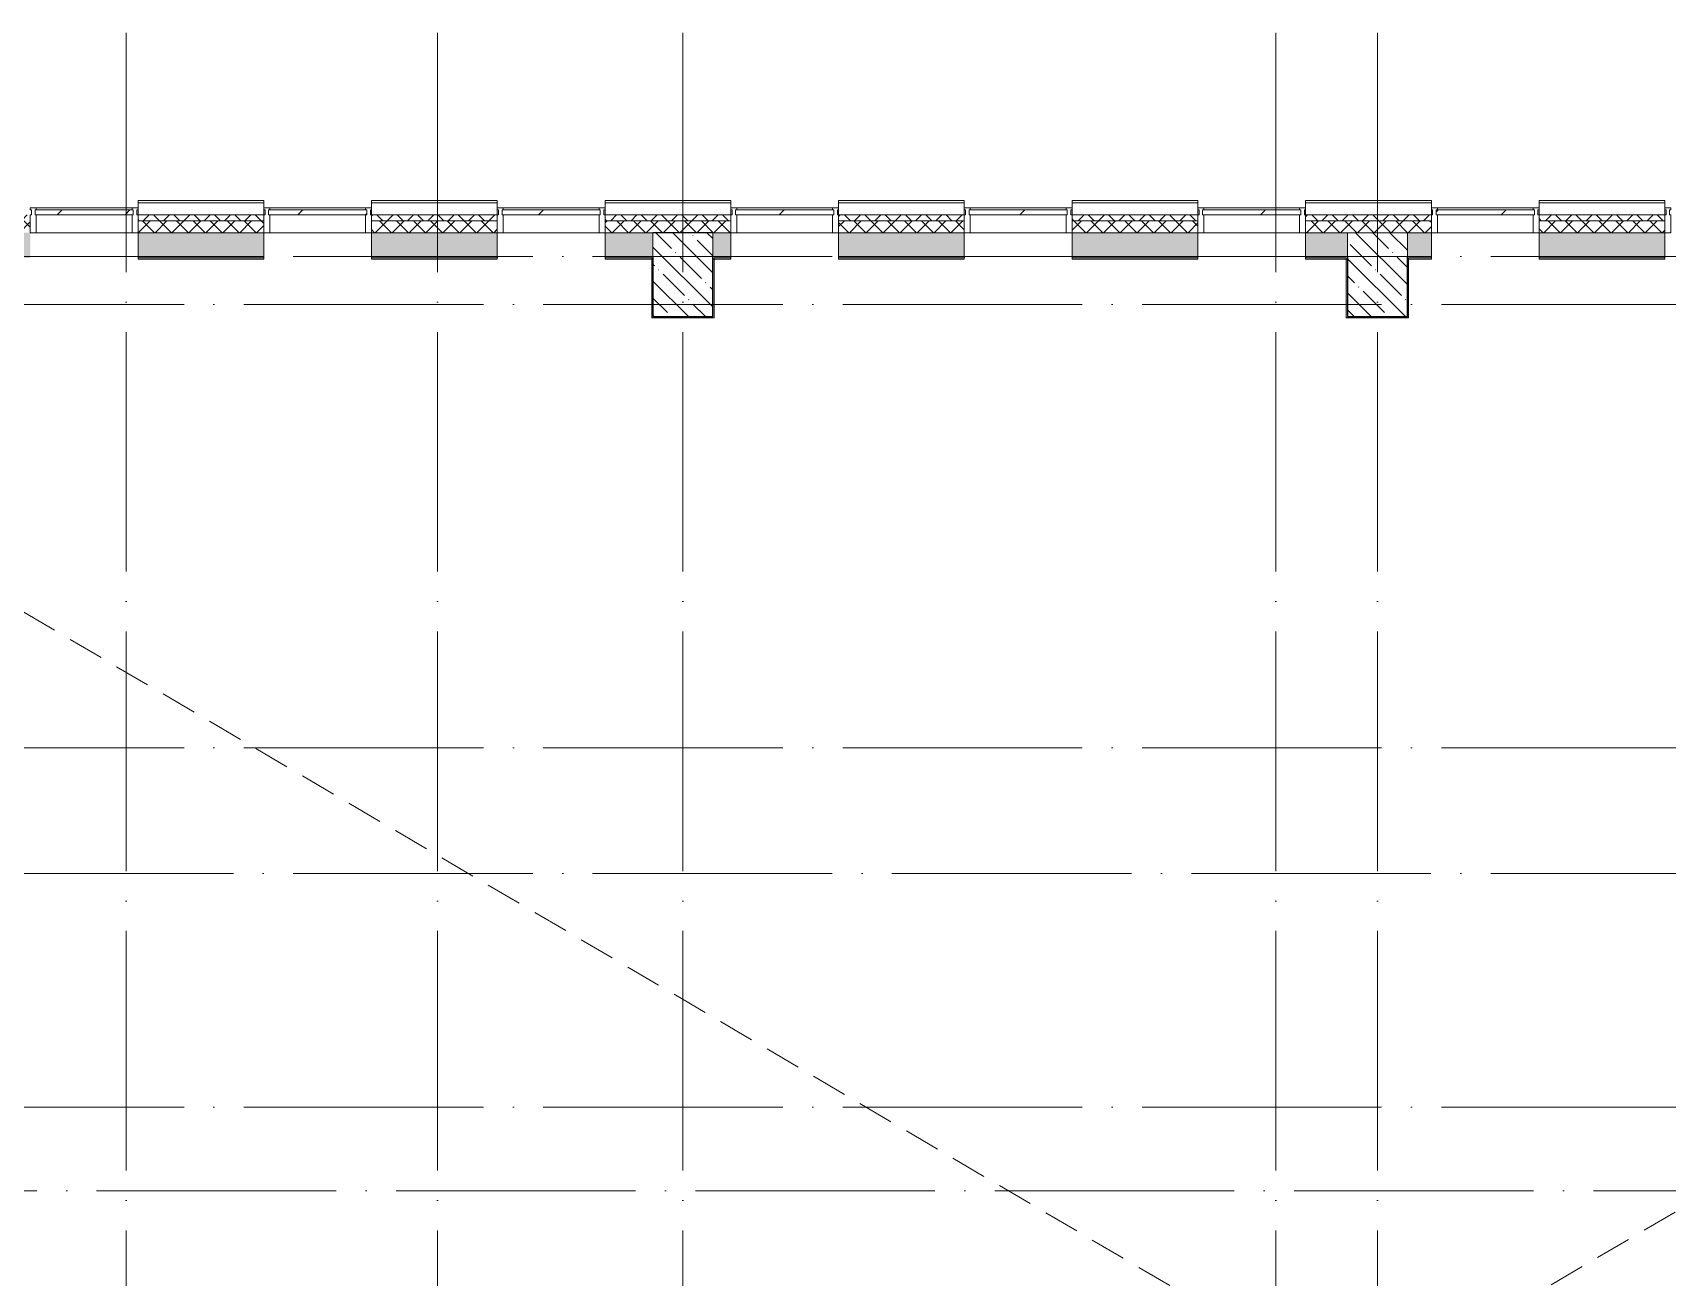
# Model space of a CAD drawing. Header units: millimetres. Extents: x 97 to 215964, y -4577 to 60645.
# Drawn here: x 140968 to 154618, y 50253 to 60645 of the extents above; entities that cross this region are included whole.
import ezdxf

# ---------------------------------------------------------------- set-up
doc = ezdxf.new("R2010")
doc.units = ezdxf.units.MM
doc.linetypes.add('ADSK_Линия сетки', pattern=[2500, 2000, -250, 0, -250])
doc.linetypes.add('ADSK_Снесено', pattern=[450, 300, -150])
for name, color, linetype, lineweight in [('A-DETL-DEMO-OTLN', 6, 'ADSK_Снесено', 9), ('A-GLAZ-____-MCUT', 151, 'Continuous', 9), ('A-GLAZ-____-OTLN', 151, 'Continuous', 9), ('A-GLAZ-CURT-OTLN', 52, 'Continuous', 9), ('A-GLAZ-CWMG-MCUT', 51, 'Continuous', 9), ('A-GLAZ-CWMG-OTLN', 51, 'Continuous', 9), ('A-WALL-____-MCUT', 113, 'Continuous', 9), ('A-WALL-____-PATT', 111, 'Continuous', 9), ('A-WALL-FNSH-MCUT', 113, 'Continuous', 9), ('S-COLS-____-MCUT', 52, 'Continuous', 9), ('S-COLS-____-OTLN', 52, 'Continuous', 9), ('S-GRID-____-OTLN', 1, 'Continuous', 9)]:
    doc.layers.add(name, color=color, linetype=linetype, lineweight=lineweight)
pattern_1 = [(135, (0, 0), (-142.5612, -142.5612), []), (135, (142.56, 0), (-142.5612, -142.5612), [252.016, -50.403, 3.353, -47.05])]

# ---------------------------------------------------------------- blocks, each defined once
blk = doc.blocks.new('Прямоугольный импост - Импост структурный с накладкой - 190мм-21920984-О_АИ_ПП_8_400_Целиком')
at = {"layer": 'A-GLAZ-CWMG-MCUT', "color": 90}
for p, q in [((0, 190), (-50, 190)), ((-50, 190), (-50, 40)), ((0, 40), (0, 190)), ((-50, 40), (-40, 40)), ((-40, 0), (-50, 0)), ((-50, 0), (-50, -17)), ((-40, 40), (-40, 0)), ((-10, 0), (-10, 40)), ((-10, 40), (0, 40)), ((0, 0), (-10, 0)), ((0, -17), (0, 0)), ((-50, -17), (0, -17))]:
    blk.add_line(p, q, dxfattribs=at)
blk = doc.blocks.new('PNS_Панель прямоугольная2 - Нр_Стекло - 40мм-V126-О_АИ_ПП_8_400_Целиком')
at = {"layer": 'A-GLAZ-____-OTLN', "lineweight": 5}
h = blk.add_hatch(dxfattribs=at)
h.set_pattern_fill('FP_140', color=256, style=0, pattern_type=2)
h.set_pattern_definition([(45, (-94400.45, -59065), (-282.8427, 282.8427), [200, -600]), (45, (-94600.45, -59165), (-282.8427, 282.8427), [600, -200]), (45, (-94200.45, -59265), (-282.8427, 282.8427), [200, -600])])
h.paths.add_polyline_path([(400, -40), (410, -40), (410, 0), (-410, 0), (-410, -40), (138, -40)])
at = {"layer": 'A-GLAZ-____-MCUT', "color": 10, "lineweight": 5}
for p, q in [((400, 0), (-400, 0)), ((-400, -40), (400, -40))]:
    blk.add_line(p, q, dxfattribs=at)
at = {"layer": 'A-GLAZ-____-OTLN', "color": 10, "lineweight": 5}
blk.add_line((-410, 0), (410, 0), dxfattribs=at)
blk = doc.blocks.new('Прямоугольный импост - Импост структурный с накладкой - 190мм-21920961-О_АИ_ПП_8_400_Целиком')
at = {"layer": 'A-GLAZ-CWMG-OTLN', "color": 10, "lineweight": 5}
for p, q in [((105600, 59182), (106400, 59182)), ((105600, 58975), (106400, 58975))]:
    blk.add_line(p, q, dxfattribs=at)
blk = doc.blocks.new('Прямоугольный импост - Импост структурный с накладкой - 190мм-21920983-О_АИ_ПП_8_400_Целиком')
at = {"layer": 'A-GLAZ-CWMG-MCUT', "color": 90}
for p, q in [((-50, 40), (-50, 190)), ((-50, 190), (0, 190)), ((0, 190), (0, 40)), ((-40, 40), (-50, 40)), ((-50, -17), (-50, 0)), ((-50, 0), (-40, 0)), ((-40, 0), (-40, 40)), ((-10, 40), (-10, 0)), ((0, 40), (-10, 40)), ((-10, 0), (0, 0)), ((0, 0), (0, -17)), ((0, -17), (-50, -17))]:
    blk.add_line(p, q, dxfattribs=at)
blk = doc.blocks.new('PNS_Панель прямоугольная2 - Нр_Стекло - 40мм-V127-О_АИ_ПП_8_400_Целиком')
at = {"layer": 'A-GLAZ-____-OTLN', "lineweight": 5}
h = blk.add_hatch(dxfattribs=at)
h.set_pattern_fill('FP_141', color=256, style=0, pattern_type=2)
h.set_pattern_definition([(45, (-92450.45, -59065), (-282.8427, 282.8427), [200, -600]), (45, (-92650.45, -59165), (-282.8427, 282.8427), [600, -200]), (45, (-92250.45, -59265), (-282.8427, 282.8427), [200, -600])])
h.paths.add_polyline_path([(400, -40), (410, -40), (410, 0), (-410, 0), (-410, -40), (202, -40)])
at = {"layer": 'A-GLAZ-____-MCUT', "color": 10, "lineweight": 5}
for p, q in [((400, 0), (-400, 0)), ((-400, -40), (400, -40))]:
    blk.add_line(p, q, dxfattribs=at)
at = {"layer": 'A-GLAZ-____-OTLN', "color": 10, "lineweight": 5}
blk.add_line((-410, 0), (410, 0), dxfattribs=at)
blk = doc.blocks.new('PNS_Панель прямоугольная2 - Нр_Стекло - 40мм-V128-О_АИ_ПП_8_400_Целиком')
at = {"layer": 'A-GLAZ-____-OTLN', "lineweight": 5}
h = blk.add_hatch(dxfattribs=at)
h.set_pattern_fill('FP_142', color=256, style=0, pattern_type=2)
h.set_pattern_definition([(45, (-90500.45, -59065), (-282.8427, 282.8427), [200, -600]), (45, (-90700.45, -59165), (-282.8427, 282.8427), [600, -200]), (45, (-90300.45, -59265), (-282.8427, 282.8427), [200, -600])])
h.paths.add_polyline_path([(410, -40), (410, 0), (-410, 0), (-410, -40), (400, -40)])
at = {"layer": 'A-GLAZ-____-MCUT', "color": 10, "lineweight": 5}
for p, q in [((400, 0), (-400, 0)), ((-400, -40), (400, -40))]:
    blk.add_line(p, q, dxfattribs=at)
at = {"layer": 'A-GLAZ-____-OTLN', "color": 10, "lineweight": 5}
blk.add_line((-410, 0), (410, 0), dxfattribs=at)
blk = doc.blocks.new('PNS_Панель прямоугольная2 - Нр_Стекло - 40мм-V129-О_АИ_ПП_8_400_Целиком')
at = {"layer": 'A-GLAZ-____-OTLN', "lineweight": 5}
h = blk.add_hatch(dxfattribs=at)
h.set_pattern_fill('FP_143', color=256, style=0, pattern_type=2)
h.set_pattern_definition([(45, (-88550.45, -59065), (-282.8427, 282.8427), [200, -600]), (45, (-88750.45, -59165), (-282.8427, 282.8427), [600, -200]), (45, (-88350.45, -59265), (-282.8427, 282.8427), [200, -600])])
h.paths.add_polyline_path([(400, -40), (410, -40), (410, 0), (-410, 0), (-410, -40), (328, -40)])
at = {"layer": 'A-GLAZ-____-MCUT', "color": 10, "lineweight": 5}
for p, q in [((400, 0), (-400, 0)), ((-400, -40), (400, -40))]:
    blk.add_line(p, q, dxfattribs=at)
at = {"layer": 'A-GLAZ-____-OTLN', "color": 10, "lineweight": 5}
blk.add_line((-410, 0), (410, 0), dxfattribs=at)
blk = doc.blocks.new('PNS_Панель прямоугольная2 - Нр_Стекло - 40мм-V130-О_АИ_ПП_8_400_Целиком')
at = {"layer": 'A-GLAZ-____-OTLN', "lineweight": 5}
h = blk.add_hatch(dxfattribs=at)
h.set_pattern_fill('FP_144', color=256, style=0, pattern_type=2)
h.set_pattern_definition([(45, (-86600.45, -59065), (-282.8427, 282.8427), [200, -600]), (45, (-86800.45, -59165), (-282.8427, 282.8427), [600, -200]), (45, (-86400.45, -59265), (-282.8427, 282.8427), [200, -600])])
h.paths.add_polyline_path([(400, -40), (410, -40), (410, 0), (-410, 0), (-410, -40), (-237, -40)])
at = {"layer": 'A-GLAZ-____-MCUT', "color": 10, "lineweight": 5}
for p, q in [((400, 0), (-400, 0)), ((-400, -40), (400, -40))]:
    blk.add_line(p, q, dxfattribs=at)
at = {"layer": 'A-GLAZ-____-OTLN', "color": 10, "lineweight": 5}
blk.add_line((-410, 0), (410, 0), dxfattribs=at)
blk = doc.blocks.new('PNS_Панель прямоугольная2 - Нр_Стекло - 40мм-V131-О_АИ_ПП_8_400_Целиком')
at = {"layer": 'A-GLAZ-____-OTLN', "lineweight": 5}
h = blk.add_hatch(dxfattribs=at)
h.set_pattern_fill('FP_145', color=256, style=0, pattern_type=2)
h.set_pattern_definition([(45, (-84650.45, -59065), (-282.8427, 282.8427), [200, -600]), (45, (-84850.45, -59165), (-282.8427, 282.8427), [600, -200]), (45, (-84450.45, -59265), (-282.8427, 282.8427), [200, -600])])
h.paths.add_polyline_path([(400, -40), (410, -40), (410, 0), (-410, 0), (-410, -40), (-174, -40)])
at = {"layer": 'A-GLAZ-____-MCUT', "color": 10, "lineweight": 5}
for p, q in [((400, 0), (-400, 0)), ((-400, -40), (400, -40))]:
    blk.add_line(p, q, dxfattribs=at)
at = {"layer": 'A-GLAZ-____-OTLN', "color": 10, "lineweight": 5}
blk.add_line((-410, 0), (410, 0), dxfattribs=at)
blk = doc.blocks.new('PNS_Панель прямоугольная2 - Нр_Стекло - 40мм-V132-О_АИ_ПП_8_400_Целиком')
at = {"layer": 'A-GLAZ-____-OTLN', "lineweight": 5}
h = blk.add_hatch(dxfattribs=at)
h.set_pattern_fill('FP_146', color=256, style=0, pattern_type=2)
h.set_pattern_definition([(45, (-82700, -59065), (-282.8427, 282.8427), [200, -600]), (45, (-82900, -59165), (-282.8427, 282.8427), [600, -200]), (45, (-82500, -59265), (-282.8427, 282.8427), [200, -600])])
h.paths.add_polyline_path([(400, -40), (410, -40), (410, 0), (-410, 0), (-410, -40), (-110, -40)])
at = {"layer": 'A-GLAZ-____-MCUT', "color": 10, "lineweight": 5}
for p, q in [((400, 0), (-400, 0)), ((-400, -40), (400, -40))]:
    blk.add_line(p, q, dxfattribs=at)
at = {"layer": 'A-GLAZ-____-OTLN', "color": 10, "lineweight": 5}
blk.add_line((-410, 0), (410, 0), dxfattribs=at)
blk = doc.blocks.new('0083_СОШ675_АР_R22_rvt-1-О_АИ_ПП_8_400_Целиком')
at = {"layer": 'A-WALL-____-PATT', "lineweight": 5}
h = blk.add_hatch(dxfattribs=at)
h.set_pattern_fill('FP_9', color=10, style=0, pattern_type=2)
h.set_pattern_definition([(135, (0, 0), (-84.85281, -84.85281), []), (225, (0, 0), (84.85281, -84.85281), [])])
h.paths.add_polyline_path([(109200, 59075), (109250, 59075), (109250, 59125), (106450, 59125), (106450, 59075), (108903, 59075)])
h.paths.add_polyline_path([(105550, 59075), (105550, 59125), (104500, 59125), (104500, 59075), (105130, 59075)])
h.paths.add_polyline_path([(101650, 59075), (101650, 59125), (100600, 59125), (100600, 59075), (101356, 59075)])
h.paths.add_polyline_path([(102550, 59075), (103600, 59075), (103600, 59125), (102550, 59125)])
h.paths.add_polyline_path([(99700, 59075), (99700, 59125), (98650, 59125), (98650, 59075), (99470, 59075)])
h.paths.add_polyline_path([(97583, 59075), (97750, 59075), (97750, 59125), (96700, 59125), (96700, 59075)])
h.paths.add_polyline_path([(95800, 59075), (95800, 59125), (94750, 59125), (94750, 59075), (95068, 59075)])
h.paths.add_polyline_path([(88900, 59075), (89950, 59075), (89950, 59125), (88900, 59125)])
h.paths.add_polyline_path([(90850, 59075), (91900, 59075), (91900, 59125), (90850, 59125)])
h.paths.add_polyline_path([(92800, 59075), (93850, 59075), (93850, 59125), (92800, 59125)])
h.paths.add_polyline_path([(88000, 59075), (88000, 59125), (86950, 59125), (86950, 59075), (87521, 59075)])
h.paths.add_polyline_path([(84100, 59075), (84100, 59125), (83050, 59125), (83050, 59075), (83748, 59075)])
h.paths.add_polyline_path([(85005, 59075), (86050, 59075), (86050, 59125), (85000, 59125), (85000, 59075)])
h.paths.add_polyline_path([(81100, 59075), (82150, 59075), (82150, 59125), (81100, 59125)])
h.paths.add_polyline_path([(80200, 59075), (80200, 59125), (77330, 59125), (77330, 59075), (79974, 59075)])
h = blk.add_hatch(dxfattribs=at)
h.set_pattern_fill('FP_16', color=10, style=0, pattern_type=2)
h.set_pattern_definition([(45, (0, 0), (-70.71068, 70.71068), []), (135, (0, 0), (-70.71068, -70.71068), [])])
h.paths.add_polyline_path([(109100, 58975), (109200, 58975), (109200, 59075), (106450, 59075), (106450, 58975), (108903, 58975)])
h.paths.add_polyline_path([(105250, 58975), (105550, 58975), (105550, 59075), (104500, 59075), (104500, 58975), (105130, 58975)])
h.paths.add_polyline_path([(103600, 58975), (103600, 59075), (102550, 59075), (102550, 58975), (102614, 58975)])
h.paths.add_polyline_path([(100600, 58975), (101650, 58975), (101650, 59075), (100600, 59075)])
h.paths.add_polyline_path([(99700, 58975), (99700, 59075), (98650, 59075), (98650, 58975), (99470, 58975)])
h.paths.add_polyline_path([(96700, 58975), (97750, 58975), (97750, 59075), (96700, 59075)])
h.paths.add_polyline_path([(93810, 58975), (93850, 58975), (93850, 59075), (92800, 59075), (92800, 58975), (93650, 58975)])
h.paths.add_polyline_path([(95800, 58975), (95800, 59075), (94750, 59075), (94750, 58975), (95068, 58975)])
h.paths.add_polyline_path([(91900, 58975), (91900, 59075), (90850, 59075), (90850, 58975)])
h.paths.add_polyline_path([(88900, 58975), (89950, 58975), (89950, 59075), (88900, 59075)])
h.paths.add_polyline_path([(88000, 58975), (88000, 59075), (86950, 59075), (86950, 58975), (87850, 58975)])
h.paths.add_polyline_path([(85005, 58975), (86050, 58975), (86050, 59075), (85000, 59075), (85000, 58975)])
h.paths.add_polyline_path([(83748, 58975), (84100, 58975), (84100, 59075), (83050, 59075), (83050, 58975)])
h.paths.add_polyline_path([(81550, 58975), (82150, 58975), (82150, 59075), (81100, 59075), (81100, 58975), (81232, 58975)])
h.paths.add_polyline_path([(79974, 58975), (80200, 58975), (80200, 59075), (77500, 59075), (77500, 58975), (78000, 58975)])
h.paths.add_polyline_path([(77350, 58975), (77450, 58975), (77450, 59075), (77330, 59075), (77330, 58975)])
h = blk.add_hatch(dxfattribs=at)
h.set_pattern_fill('FP_69', color=10, style=0, pattern_type=2)
h.set_pattern_definition([(50, (0, 0), (364.3679, -31.8783), [38.1, -419.1]), (355, (0, 0), (-70.4859, 382.1133), [30.48, -335.28]), (100.451, (30.36, -2.66), (293.885, 350.2334), [32.38, -356.18]), (46.184, (0, 101.6), (542.1585, -84.0858), [57.15, -628.65]), (96.636, (45.2, 94.6), (474.805, 494.8554), [48.57, -534.27]), (351.184, (0, 101.6), (474.8102, 494.85), [45.72, -502.92]), (21, (50.8, 76.2), (303.2285, -204.53046), [38.1, -419.1]), (326, (50.8, 76.2), (123.6039, 368.376), [30.48, -335.28]), (71.451, (76.07, 59.16), (426.8341, 163.8427), [32.38, -356.18]), (37.5, (0, 0), (6.17665, 169.11015), [16.764, -314.452, 16.764, -323.596, -336.55]), (37.5, (0, 0), (6.17665, 169.11015), [-671.576, 16.764, -319.786]), (7.5, (0, 0), (133.63888, 200.3615), [16.764, -177.292, 16.764, -306.832, -128.27]), (7.5, (0, 0), (133.63888, 200.3615), [-517.652, 16.764, -111.506]), (327.5, (-113.28, 0), (271.18182, -11.45836), [16.764, -110.236, 16.764, -379.476, -525.78]), (327.5, (-113.28, 0), (271.18182, -11.45836), [-523.24, 16.764, -509.016]), (317.5, (-164.08, 0), (296.2585, 50.85285), [16.764, -148.336, 16.764, -246.38, -373.38]), (317.5, (-164.08, 0), (296.2585, 50.85285), [-428.244, 16.764, -356.616])])
h.paths.add_polyline_path([(108700, 58775), (108700, 58975), (106450, 58975), (106450, 58775), (107645, 58775)])
h.paths.add_polyline_path([(105550, 58775), (105550, 58975), (105250, 58975), (105250, 58775)])
h.paths.add_polyline_path([(104500, 58775), (104750, 58775), (104750, 58975), (104500, 58975)])
h.paths.add_polyline_path([(102550, 58775), (103600, 58775), (103600, 58975), (102550, 58975)])
h.paths.add_polyline_path([(99470, 58775), (99700, 58775), (99700, 58975), (99450, 58975), (99450, 58775)])
h.paths.add_polyline_path([(100600, 58775), (101650, 58775), (101650, 58975), (100600, 58975)])
h.paths.add_polyline_path([(98650, 58775), (98950, 58775), (98950, 58975), (98650, 58975)])
h.paths.add_polyline_path([(96700, 58775), (97750, 58775), (97750, 58975), (96700, 58975)])
h.paths.add_polyline_path([(94750, 58775), (95800, 58775), (95800, 58975), (94750, 58975)])
h.paths.add_polyline_path([(93850, 58775), (93850, 58975), (93650, 58975), (93650, 58775), (93810, 58775)])
h.paths.add_polyline_path([(92800, 58775), (93150, 58775), (93150, 58975), (92800, 58975)])
h.paths.add_polyline_path([(91900, 58775), (91900, 58975), (90850, 58975), (90850, 58775)])
h.paths.add_polyline_path([(89950, 58775), (89950, 58975), (88900, 58975), (88900, 58775)])
h.paths.add_polyline_path([(86050, 58775), (86050, 58975), (85000, 58975), (85000, 58775), (85005, 58775)])
h.paths.add_polyline_path([(87850, 58775), (88000, 58775), (88000, 58975), (87850, 58975)])
h.paths.add_polyline_path([(86950, 58775), (87350, 58775), (87350, 58975), (86950, 58975)])
h.paths.add_polyline_path([(84100, 58775), (84100, 58975), (83050, 58975), (83050, 58775), (83748, 58775)])
h.paths.add_polyline_path([(82150, 58775), (82150, 58975), (82050, 58975), (82050, 58775)])
h.paths.add_polyline_path([(80200, 58775), (80200, 58975), (78000, 58975), (78000, 58775), (79974, 58775)])
h.paths.add_polyline_path([(81550, 58775), (81550, 58975), (81100, 58975), (81100, 58775), (81232, 58775)])
at = {"layer": 'S-COLS-____-OTLN', "lineweight": 5}
h = blk.add_hatch(dxfattribs=at)
h.set_pattern_fill('FP_8', color=256, style=0, pattern_type=2)
h.set_pattern_definition(pattern_1)
h.paths.add_polyline_path([(87850, 58275), (87850, 58975), (87350, 58975), (87350, 58275), (87521, 58275)])
h = blk.add_hatch(dxfattribs=at)
h.set_pattern_fill('FP_8', color=256, style=0, pattern_type=2)
h.set_pattern_definition(pattern_1)
h.paths.add_polyline_path([(93650, 58275), (93650, 58975), (93150, 58975), (93150, 58275)])
at = {"layer": 'A-WALL-____-MCUT', "color": 90}
for p, q in [((83050, 59225), (83050, 59125)), ((84100, 59125), (84100, 59225)), ((85000, 59225), (85000, 59125)), ((86050, 59125), (86050, 59225)), ((86950, 59225), (86950, 59125)), ((88000, 59125), (88000, 59225)), ((88900, 59225), (88900, 59125)), ((89950, 59125), (89950, 59225)), ((90850, 59225), (90850, 59125)), ((91900, 59125), (91900, 59225)), ((92800, 59225), (92800, 59125)), ((93850, 59125), (93850, 59225)), ((94750, 59225), (94750, 59125)), ((95800, 59125), (95800, 59225)), ((83050, 59075), (83050, 58975)), ((84100, 58975), (84100, 59075)), ((85000, 59075), (85000, 58975)), ((86050, 58975), (86050, 59075)), ((86950, 59075), (86950, 58975)), ((87350, 58975), (87850, 58975)), ((88000, 58975), (88000, 59075)), ((88900, 59075), (88900, 58975)), ((89950, 58975), (89950, 59075)), ((90850, 59075), (90850, 58975)), ((91900, 58975), (91900, 59075)), ((92800, 59075), (92800, 58975)), ((93850, 58975), (93850, 59075)), ((94750, 59075), (94750, 58975)), ((95800, 58975), (95800, 59075))]:
    blk.add_line(p, q, dxfattribs=at)
at = {"layer": 'A-WALL-____-MCUT', "color": 10, "lineweight": 5}
for p, q in [((84100, 59225), (83050, 59225)), ((86050, 59225), (85000, 59225)), ((88000, 59225), (86950, 59225)), ((89950, 59225), (88900, 59225)), ((91900, 59225), (90850, 59225)), ((93850, 59225), (92800, 59225)), ((95800, 59225), (94750, 59225)), ((87350, 58775), (87350, 58975)), ((87850, 58975), (87850, 58775)), ((93150, 58975), (93650, 58975)), ((93150, 58775), (93150, 58975)), ((93650, 58975), (93650, 58775)), ((87350, 58755), (87340, 58755)), ((87860, 58755), (87850, 58755)), ((93150, 58755), (93140, 58755)), ((93660, 58755), (93650, 58755))]:
    blk.add_line(p, q, dxfattribs=at)
at = {"layer": 'A-WALL-____-MCUT', "color": 50, "lineweight": 13}
for p, q in [((83050, 59125), (83050, 59075)), ((84100, 59125), (83050, 59125)), ((84100, 59075), (84100, 59125)), ((85000, 59125), (85000, 59075)), ((86050, 59125), (85000, 59125)), ((86050, 59075), (86050, 59125)), ((86950, 59125), (86950, 59075)), ((88000, 59125), (86950, 59125)), ((88000, 59075), (88000, 59125)), ((88900, 59125), (88900, 59075)), ((89950, 59125), (88900, 59125)), ((89950, 59075), (89950, 59125)), ((90850, 59125), (90850, 59075)), ((91900, 59125), (90850, 59125)), ((91900, 59075), (91900, 59125)), ((92800, 59125), (92800, 59075)), ((93850, 59125), (92800, 59125)), ((93850, 59075), (93850, 59125)), ((94750, 59125), (94750, 59075)), ((95800, 59125), (94750, 59125)), ((95800, 59075), (95800, 59125)), ((84100, 59075), (83050, 59075)), ((83050, 58975), (84100, 58975)), ((83050, 58975), (83050, 58775)), ((84100, 58975), (83050, 58975)), ((84100, 58775), (84100, 58975)), ((86050, 59075), (85000, 59075)), ((85000, 58975), (86050, 58975)), ((85000, 58975), (85000, 58775)), ((86050, 58975), (85000, 58975)), ((86050, 58775), (86050, 58975)), ((88000, 59075), (86950, 59075)), ((86950, 58975), (87350, 58975)), ((86950, 58975), (86950, 58775)), ((87350, 58975), (86950, 58975)), ((87850, 58975), (88000, 58975)), ((88000, 58975), (87850, 58975)), ((88000, 58775), (88000, 58975)), ((89950, 59075), (88900, 59075)), ((88900, 58975), (89950, 58975)), ((88900, 58975), (88900, 58775)), ((89950, 58975), (88900, 58975)), ((89950, 58775), (89950, 58975)), ((91900, 59075), (90850, 59075)), ((90850, 58975), (91900, 58975)), ((90850, 58975), (90850, 58775)), ((91900, 58975), (90850, 58975)), ((91900, 58775), (91900, 58975)), ((93850, 59075), (92800, 59075)), ((92800, 58975), (93150, 58975)), ((92800, 58975), (92800, 58775)), ((93150, 58975), (92800, 58975)), ((93650, 58975), (93850, 58975)), ((93850, 58975), (93650, 58975)), ((93850, 58775), (93850, 58975)), ((95800, 59075), (94750, 59075)), ((94750, 58975), (95800, 58975)), ((94750, 58975), (94750, 58775)), ((95800, 58975), (94750, 58975)), ((95800, 58775), (95800, 58975)), ((83050, 58775), (84100, 58775)), ((85000, 58775), (86050, 58775)), ((86950, 58775), (87350, 58775)), ((87850, 58775), (88000, 58775)), ((88900, 58775), (89950, 58775)), ((90850, 58775), (91900, 58775)), ((92800, 58775), (93150, 58775)), ((93650, 58775), (93850, 58775)), ((94750, 58775), (95800, 58775))]:
    blk.add_line(p, q, dxfattribs=at)
at = {"layer": 'A-WALL-FNSH-MCUT', "color": 90}
for p, q in [((84100, 59245), (83050, 59245)), ((83050, 59245), (83050, 59225)), ((84100, 59225), (84100, 59245)), ((86050, 59245), (85000, 59245)), ((85000, 59245), (85000, 59225)), ((86050, 59225), (86050, 59245)), ((88000, 59245), (86950, 59245)), ((86950, 59245), (86950, 59225)), ((88000, 59225), (88000, 59245)), ((89950, 59245), (88900, 59245)), ((88900, 59245), (88900, 59225)), ((89950, 59225), (89950, 59245)), ((91900, 59245), (90850, 59245)), ((90850, 59245), (90850, 59225)), ((91900, 59225), (91900, 59245)), ((93850, 59245), (92800, 59245)), ((92800, 59245), (92800, 59225)), ((93850, 59225), (93850, 59245)), ((95800, 59245), (94750, 59245)), ((94750, 59245), (94750, 59225)), ((95800, 59225), (95800, 59245)), ((84100, 58775), (83050, 58775)), ((83050, 58775), (83050, 58755)), ((83050, 58755), (84100, 58755)), ((84100, 58755), (84100, 58775)), ((86050, 58775), (85000, 58775)), ((85000, 58775), (85000, 58755)), ((85000, 58755), (86050, 58755)), ((86050, 58755), (86050, 58775)), ((87350, 58775), (86950, 58775)), ((86950, 58775), (86950, 58755)), ((86950, 58755), (87340, 58755)), ((87340, 58755), (87340, 58265)), ((87350, 58755), (87350, 58775)), ((87350, 58275), (87350, 58755)), ((88000, 58775), (87850, 58775)), ((87850, 58775), (87850, 58755)), ((87850, 58755), (87850, 58275)), ((87860, 58755), (88000, 58755)), ((87860, 58275), (87860, 58755)), ((88000, 58755), (88000, 58775)), ((89950, 58775), (88900, 58775)), ((88900, 58775), (88900, 58755)), ((88900, 58755), (89950, 58755)), ((89950, 58755), (89950, 58775)), ((91900, 58775), (90850, 58775)), ((90850, 58775), (90850, 58755)), ((90850, 58755), (91900, 58755)), ((91900, 58755), (91900, 58775)), ((93150, 58775), (92800, 58775)), ((92800, 58775), (92800, 58755)), ((92800, 58755), (93140, 58755)), ((93140, 58755), (93140, 58265)), ((93150, 58755), (93150, 58775)), ((93150, 58275), (93150, 58755)), ((93850, 58775), (93650, 58775)), ((93650, 58775), (93650, 58755)), ((93650, 58755), (93650, 58275)), ((93660, 58755), (93850, 58755)), ((93660, 58275), (93660, 58755)), ((93850, 58755), (93850, 58775)), ((95800, 58775), (94750, 58775)), ((94750, 58775), (94750, 58755)), ((94750, 58755), (95800, 58755)), ((95800, 58755), (95800, 58775)), ((87340, 58265), (87350, 58265)), ((87850, 58275), (87350, 58275)), ((87350, 58265), (87860, 58265)), ((87860, 58265), (87860, 58275)), ((93140, 58265), (93150, 58265)), ((93650, 58275), (93150, 58275)), ((93150, 58265), (93660, 58265)), ((93660, 58265), (93660, 58275))]:
    blk.add_line(p, q, dxfattribs=at)
at = {"layer": 'S-COLS-____-MCUT', "color": 130, "lineweight": 25}
for p, q in [((87850, 58975), (87350, 58975)), ((87350, 58775), (87350, 58275)), ((87850, 58275), (87850, 58775)), ((93150, 58775), (93150, 58275)), ((93650, 58275), (93650, 58775)), ((87350, 58275), (87850, 58275)), ((93150, 58275), (93650, 58275))]:
    blk.add_line(p, q, dxfattribs=at)
at = {"layer": 'S-COLS-____-OTLN', "color": 90}
for p, q in [((87350, 58975), (87350, 58775)), ((87850, 58775), (87850, 58975)), ((93650, 58975), (93150, 58975)), ((93150, 58975), (93150, 58775)), ((93650, 58775), (93650, 58975))]:
    blk.add_line(p, q, dxfattribs=at)
at = {"layer": 'A-GLAZ-CURT-OTLN', "color": 90, "lineweight": 9}
for name, p in [('PNS_Панель прямоугольная2 - Нр_Стекло - 40мм-V132-О_АИ_ПП_8_400_Целиком', (82600, 59165)), ('PNS_Панель прямоугольная2 - Нр_Стекло - 40мм-V131-О_АИ_ПП_8_400_Целиком', (84550, 59165)), ('PNS_Панель прямоугольная2 - Нр_Стекло - 40мм-V130-О_АИ_ПП_8_400_Целиком', (86500, 59165)), ('PNS_Панель прямоугольная2 - Нр_Стекло - 40мм-V129-О_АИ_ПП_8_400_Целиком', (88450, 59165)), ('PNS_Панель прямоугольная2 - Нр_Стекло - 40мм-V128-О_АИ_ПП_8_400_Целиком', (90400, 59165)), ('PNS_Панель прямоугольная2 - Нр_Стекло - 40мм-V127-О_АИ_ПП_8_400_Целиком', (92350, 59165)), ('PNS_Панель прямоугольная2 - Нр_Стекло - 40мм-V126-О_АИ_ПП_8_400_Целиком', (94300, 59165))]:
    blk.add_blockref(name, p, dxfattribs=at)
at = {"layer": 'A-GLAZ-CWMG-OTLN', "color": 90, "lineweight": 9, "rotation": 180}
for p in [(82150, 59165), (84100, 59165), (86050, 59165), (88000, 59165), (89950, 59165), (91900, 59165), (93850, 59165), (95800, 59165)]:
    blk.add_blockref('Прямоугольный импост - Импост структурный с накладкой - 190мм-21920984-О_АИ_ПП_8_400_Целиком', p, dxfattribs=at)
at = {"layer": 'A-GLAZ-CWMG-OTLN', "color": 90, "lineweight": 9}
for p in [(-23400, 0), (-21450, 0), (-19500, 0), (-17550, 0), (-15600, 0), (-13650, 0), (-11700, 0)]:
    blk.add_blockref('Прямоугольный импост - Импост структурный с накладкой - 190мм-21920961-О_АИ_ПП_8_400_Целиком', p, dxfattribs=at)
at = {"layer": 'A-GLAZ-CWMG-OTLN', "color": 90, "lineweight": 9, "extrusion": (0, 0, -1), "rotation": 180}
for p in [(-83050, 59165), (-85000, 59165), (-86950, 59165), (-88900, 59165), (-90850, 59165), (-92800, 59165), (-94750, 59165)]:
    blk.add_blockref('Прямоугольный импост - Импост структурный с накладкой - 190мм-21920983-О_АИ_ПП_8_400_Целиком', p, dxfattribs=at)

msp = doc.modelspace()

# ---------------------------------------------------------------- hatches: boundary and pattern name
at = {"layer": 'A-WALL-____-PATT'}
h = msp.add_hatch(color=7, dxfattribs=at)
h.paths.add_polyline_path([(146137.887824, 58765), (146147.887824, 58765), (146147.887824, 58775), (145748.338302, 58775), (145748.338302, 58765)])
h.paths.add_polyline_path([(144848.338302, 58765), (144848.338302, 58775), (143798.338302, 58775), (143798.338302, 58765), (143803.326675, 58765)])
h.paths.add_polyline_path([(142898.338302, 58765), (142898.338302, 58775), (141847.887824, 58775), (141847.887824, 58765), (142545.566809, 58765)])
h.paths.add_polyline_path([(140857.887824, 58765), (140947.887824, 58765), (140947.887824, 58775), (140857.887824, 58775)])
for points in [[(146147.887824, 58265), (146147.887824, 58765), (146137.887824, 58765), (146137.887824, 58265)], [(146647.887824, 58275), (146657.887824, 58275), (146657.887824, 58775), (146647.887824, 58775), (146647.887824, 58746.734595)], [(151947.887824, 58265), (151947.887824, 58765), (151937.887824, 58765), (151937.887824, 58265)], [(152447.887824, 58275), (152457.887824, 58275), (152457.887824, 58775), (152447.887824, 58775), (152447.887824, 58746.734595)], [(146318.846406, 58265), (146657.887824, 58265), (146657.887824, 58275), (146147.887824, 58275), (146147.887824, 58265)], [(151947.887824, 58265), (152457.887824, 58265), (152457.887824, 58275), (151947.887824, 58275)]]:
    msp.add_hatch(color=7, dxfattribs=at).paths.add_polyline_path(points)
h = msp.add_hatch(color=7, dxfattribs=at)
h.paths.add_polyline_path([(151947.887824, 58765), (151947.887824, 58775), (151598.338302, 58775), (151598.338302, 58765), (151937.887824, 58765)])
h.paths.add_polyline_path([(150698.338302, 58765), (150698.338302, 58775), (149648.338302, 58775), (149648.338302, 58765)])
h.paths.add_polyline_path([(148748.338302, 58765), (148748.338302, 58775), (147698.338302, 58775), (147698.338302, 58765)])
h.paths.add_polyline_path([(146798.338302, 58765), (146798.338302, 58775), (146657.887824, 58775), (146657.887824, 58765)])
h = msp.add_hatch(color=7, dxfattribs=at)
h.paths.add_polyline_path([(157747.887824, 58765), (157747.887824, 58775), (157448.338302, 58775), (157448.338302, 58765), (157737.887824, 58765)])
h.paths.add_polyline_path([(156548.338302, 58765), (156548.338302, 58775), (155498.338302, 58775), (155498.338302, 58765), (156380.925329, 58765)])
h.paths.add_polyline_path([(154598.338302, 58765), (154598.338302, 58775), (153548.338302, 58775), (153548.338302, 58765), (153865.405598, 58765)])
h.paths.add_polyline_path([(152648.338302, 58765), (152648.338302, 58775), (152457.887824, 58775), (152457.887824, 58765), (152607.645733, 58765)])

# ---------------------------------------------------------------- linework, layer by layer
at = {"layer": 'A-DETL-DEMO-OTLN'}
for p, q in [((167487.865903, 58319.113923), (136614.912617, 40185)), ((136624.908152, 58315), (167487.887824, 40180.925655))]:
    msp.add_line(p, q, dxfattribs=at)
at = {"layer": 'A-WALL-____-MCUT', "color": 7}
for p, q in [((142898.338302, 58775), (141847.887824, 58775)), ((141847.887824, 58775), (141847.887824, 58765)), ((141847.887824, 58765), (142898.338302, 58765)), ((142898.338302, 58765), (142898.338302, 58775)), ((144848.338302, 58775), (143798.338302, 58775)), ((143798.338302, 58775), (143798.338302, 58765)), ((143798.338302, 58765), (144848.338302, 58765)), ((144848.338302, 58765), (144848.338302, 58775)), ((146147.887824, 58775), (145748.338302, 58775)), ((145748.338302, 58775), (145748.338302, 58765)), ((145748.338302, 58765), (146137.887824, 58765)), ((146137.887824, 58765), (146137.887824, 58265)), ((146147.887824, 58275), (146147.887824, 58775)), ((146647.887824, 58775), (146647.887824, 58275)), ((146798.338302, 58775), (146647.887824, 58775)), ((146657.887824, 58265), (146657.887824, 58765)), ((146657.887824, 58765), (146798.338302, 58765)), ((146798.338302, 58765), (146798.338302, 58775)), ((148748.338302, 58775), (147698.338302, 58775)), ((147698.338302, 58775), (147698.338302, 58765)), ((147698.338302, 58765), (148748.338302, 58765)), ((148748.338302, 58765), (148748.338302, 58775)), ((150698.338302, 58775), (149648.338302, 58775)), ((149648.338302, 58775), (149648.338302, 58765)), ((149648.338302, 58765), (150698.338302, 58765)), ((150698.338302, 58765), (150698.338302, 58775)), ((151947.887824, 58775), (151598.338302, 58775)), ((151598.338302, 58775), (151598.338302, 58765)), ((151598.338302, 58765), (151937.887824, 58765)), ((151937.887824, 58765), (151937.887824, 58265)), ((151947.887824, 58275), (151947.887824, 58775)), ((152447.887824, 58775), (152447.887824, 58275)), ((152648.338302, 58775), (152447.887824, 58775)), ((152457.887824, 58265), (152457.887824, 58765)), ((152457.887824, 58765), (152648.338302, 58765)), ((152648.338302, 58765), (152648.338302, 58775)), ((154598.338302, 58775), (153548.338302, 58775)), ((153548.338302, 58775), (153548.338302, 58765)), ((153548.338302, 58765), (154598.338302, 58765)), ((154598.338302, 58765), (154598.338302, 58775)), ((146137.887824, 58265), (146657.887824, 58265)), ((146647.887824, 58275), (146147.887824, 58275)), ((151937.887824, 58265), (152457.887824, 58265)), ((152447.887824, 58275), (151947.887824, 58275))]:
    msp.add_line(p, q, dxfattribs=at)
at = {"layer": 'S-GRID-____-OTLN', "linetype": 'ADSK_Линия сетки'}
for p, q in [((141747.887954, 60644.999414), (141747.887954, -3572.657751)), ((144347.887954, 60644.999414), (144347.887954, -3572.657751)), ((146397.887824, 60644.999414), (146397.887824, -3572.657751)), ((151347.887824, 60644.999414), (151347.887824, -3572.657751)), ((152197.888158, 60644.999414), (152197.888158, -3572.657751)), ((215146.441901, 58775.000586), (135715.252179, 58775.000586)), ((55228.336609, 58375.000586), (213876.441901, 58375.000586)), ((55228.336609, 54675.000586), (215146.441901, 54675.000586)), ((215146.441901, 53625.11992), (135715.252179, 53625.11992)), ((55228.336609, 51675.000586), (215146.441901, 51675.000586)), ((56498.336609, 50975.000586), (213876.441901, 50975.000586))]:
    msp.add_line(p, q, dxfattribs=at)

# ---------------------------------------------------------------- block references
at = {"color": 250, "lineweight": 5}
msp.add_blockref('0083_СОШ675_АР_R22_rvt-1-О_АИ_ПП_8_400_Целиком', (58797.887824, 0), dxfattribs=at)

doc.saveas('drawing.dxf')
